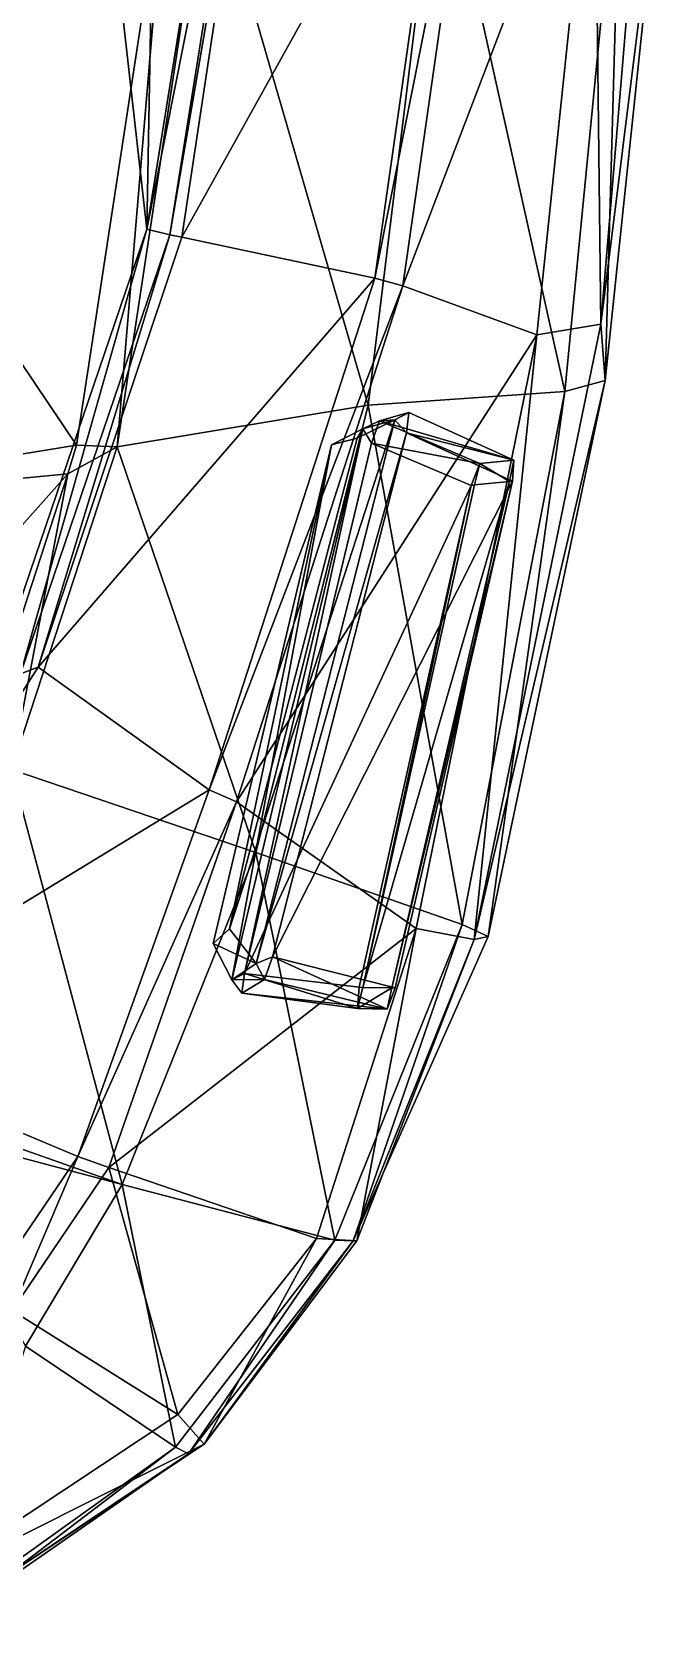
# Model space of a CAD drawing. Header units: metres. Extents: x -7 to 7, y -2.9 to 2.9.
# Drawn here: x 6.404 to 6.986, y -2.332 to -0.868 of the extents above; entities that cross this region are included whole.
import ezdxf

# ---------------------------------------------------------------- set-up
doc = ezdxf.new("R2010")
doc.units = ezdxf.units.M

msp = doc.modelspace()

# ---------------------------------------------------------------- linework, layer by layer
for points in [[(6.37305, -1.44935, -1.38747), (6.39129, 0, -1.41121), (6.5096, -1.04905, -1.38749)], [(6.5096, -1.04905, -1.38749), (6.39129, 0, -1.41121), (6.52898, 0, -1.41122)], [(6.52898, 0, -1.41122), (6.60037, -0.484248, -1.38749), (6.5096, -1.04905, -1.38749)], [(6.62093, -0.488373, -1.36819), (6.5096, -1.04905, -1.38749), (6.60037, -0.484248, -1.38749)], [(6.5096, -1.04905, -1.38749), (6.62093, -0.488373, -1.36819), (6.5307, -1.05426, -1.36819)], [(6.62529, -0.503023, -1.22652), (6.5307, -1.05426, -1.36819), (6.62093, -0.488373, -1.36819)], [(6.54189, -1.05646, -1.23277), (6.5307, -1.05426, -1.36819), (6.62529, -0.503023, -1.22652)], [(6.7869, -0.615129, -0.826826), (6.54189, -1.05646, -1.23277), (6.62529, -0.503023, -1.22652)], [(6.71864, -1.09391, -0.826826), (6.54189, -1.05646, -1.23277), (6.7869, -0.615129, -0.826826)], [(6.81355, -0.61808, -0.800653), (6.71864, -1.09391, -0.826826), (6.7869, -0.615129, -0.826826)], [(6.71864, -1.09391, -0.826826), (6.81355, -0.61808, -0.800653), (6.74435, -1.10109, -0.800653)], [(6.92014, -0.640511, -0.727466), (6.74435, -1.10109, -0.800653), (6.81355, -0.61808, -0.800653)], [(6.86722, -1.14606, -0.727467), (6.74435, -1.10109, -0.800653), (6.92014, -0.640511, -0.727466)], [(6.92014, -0.640511, -0.727466), (6.92577, -1.13611, -0.648014), (6.86722, -1.14606, -0.727467)], [(6.92577, -1.13611, -0.648014), (6.92014, -0.640511, -0.727466), (6.96791, -0.631882, -0.648022)], [(6.98565, -0.655577, -0.424414), (6.92577, -1.13611, -0.648014), (6.96791, -0.631882, -0.648022)], [(6.92997, -1.18785, -0.424415), (6.92577, -1.13611, -0.648014), (6.98565, -0.655577, -0.424414)], [(6.9445, -0.66709, -0.35098), (6.92997, -1.18785, -0.424415), (6.98565, -0.655577, -0.424414)], [(6.77778, -0.680025, -0.303011), (6.89272, -1.19782, -0.350977), (6.9445, -0.66709, -0.35098)], [(6.89272, -1.19782, -0.350977), (6.92997, -1.18785, -0.424415), (6.9445, -0.66709, -0.35098)], [(6.56528, -0.702429, -0.253347), (6.71247, -1.21054, -0.303013), (6.77778, -0.680025, -0.303011)], [(6.71247, -1.21054, -0.303013), (6.89272, -1.19782, -0.350977), (6.77778, -0.680025, -0.303011)], [(6.08544, -0.711697, 0.000974), (6.44523, -1.24714, -0.234292), (6.52865, -0.700628, -0.23807)], [(6.48245, -1.24869, -0.248627), (6.52865, -0.700628, -0.23807), (6.44523, -1.24714, -0.234292)], [(6.52865, -0.700628, -0.23807), (6.48245, -1.24869, -0.248627), (6.56528, -0.702429, -0.253347)], [(6.48245, -1.24869, -0.248627), (6.71247, -1.21054, -0.303013), (6.56528, -0.702429, -0.253347)], [(6.06161, -1.3094, -0.034452), (6.44523, -1.24714, -0.234292), (6.08544, -0.711697, 0.000974)], [(6.5096, -1.04905, -1.38749), (6.39396, -1.45687, -1.36819), (6.37305, -1.44935, -1.38747)], [(6.5307, -1.05426, -1.36819), (6.39396, -1.45687, -1.36819), (6.5096, -1.04905, -1.38749)], [(6.5307, -1.05426, -1.36819), (6.41022, -1.45075, -1.21968), (6.39396, -1.45687, -1.36819)], [(6.41022, -1.45075, -1.21968), (6.5307, -1.05426, -1.36819), (6.54189, -1.05646, -1.23277)], [(6.71864, -1.09391, -0.826826), (6.41022, -1.45075, -1.21968), (6.54189, -1.05646, -1.23277)], [(6.56683, -1.56303, -0.826826), (6.41022, -1.45075, -1.21968), (6.71864, -1.09391, -0.826826)], [(6.74435, -1.10109, -0.800653), (6.56683, -1.56303, -0.826826), (6.71864, -1.09391, -0.826826)], [(6.56683, -1.56303, -0.826826), (6.74435, -1.10109, -0.800653), (6.59178, -1.57431, -0.800653)], [(6.86722, -1.14606, -0.727467), (6.59178, -1.57431, -0.800653), (6.74435, -1.10109, -0.800653)], [(6.80977, -1.70051, -0.648008), (6.86722, -1.14606, -0.727467), (6.92577, -1.13611, -0.648014)], [(6.92997, -1.18785, -0.424415), (6.80977, -1.70051, -0.648008), (6.92577, -1.13611, -0.648014)], [(6.75661, -1.69034, -0.727468), (6.59178, -1.57431, -0.800653), (6.86722, -1.14606, -0.727467)], [(6.86722, -1.14606, -0.727467), (6.80977, -1.70051, -0.648008), (6.75661, -1.69034, -0.727468)], [(6.71247, -1.21054, -0.303013), (6.79867, -1.68653, -0.35098), (6.89272, -1.19782, -0.350977)], [(6.79867, -1.68653, -0.35098), (6.82252, -1.69773, -0.424417), (6.89272, -1.19782, -0.350977)], [(6.82252, -1.69773, -0.424417), (6.80977, -1.70051, -0.648008), (6.92997, -1.18785, -0.424415)], [(6.89272, -1.19782, -0.350977), (6.82252, -1.69773, -0.424417), (6.92997, -1.18785, -0.424415)], [(6.48245, -1.24869, -0.248627), (6.60953, -1.62052, -0.303013), (6.71247, -1.21054, -0.303013)], [(6.60953, -1.62052, -0.303013), (6.79867, -1.68653, -0.35098), (6.71247, -1.21054, -0.303013)], [(6.60986, -1.7225, -0.876687), (6.73696, -1.22396, -0.902431), (6.58557, -1.69056, -0.903544)], [(6.58557, -1.69056, -0.903544), (6.73696, -1.22396, -0.902431), (6.70235, -1.24069, -0.923306)], [(6.73696, -1.22396, -0.902431), (6.60986, -1.7225, -0.876687), (6.74777, -1.23593, -0.891855)], [(6.73696, -1.22396, -0.902431), (6.70762, -1.23206, -1.10551), (6.70235, -1.24069, -0.923306)], [(6.70762, -1.23206, -1.10551), (6.73696, -1.22396, -0.902431), (6.72309, -1.22473, -1.0998)], [(6.70762, -1.23206, -1.10551), (6.72309, -1.22473, -1.0998), (6.71554, -1.24521, -1.11848)], [(6.8148, -1.26397, -1.10928), (6.71554, -1.24521, -1.11848), (6.72309, -1.22473, -1.0998)], [(6.74994, -1.21712, -0.912727), (6.84603, -1.26083, -0.933146), (6.72309, -1.22473, -1.0998)], [(6.72309, -1.22473, -1.0998), (6.73696, -1.22396, -0.902431), (6.74994, -1.21712, -0.912727)], [(6.72309, -1.22473, -1.0998), (6.84603, -1.26083, -0.933146), (6.8148, -1.26397, -1.10928)], [(6.73696, -1.22396, -0.902431), (6.74777, -1.23593, -0.891855), (6.74994, -1.21712, -0.912727)], [(6.74777, -1.23593, -0.891855), (6.84603, -1.26083, -0.933146), (6.74994, -1.21712, -0.912727)], [(6.67905, -1.2468, -1.07371), (6.58557, -1.69056, -0.903544), (6.70235, -1.24069, -0.923306)], [(6.70762, -1.23206, -1.10551), (6.58745, -1.73746, -1.07729), (6.67905, -1.2468, -1.07371)], [(6.58745, -1.73746, -1.07729), (6.70762, -1.23206, -1.10551), (6.59908, -1.73149, -1.09131)], [(6.59908, -1.73149, -1.09131), (6.70762, -1.23206, -1.10551), (6.71554, -1.24521, -1.11848)], [(6.74777, -1.23593, -0.891855), (6.60986, -1.7225, -0.876687), (6.62488, -1.71638, -0.866582)], [(6.74777, -1.23593, -0.891855), (6.62488, -1.71638, -0.866582), (6.84495, -1.28024, -0.91194)], [(6.70235, -1.24069, -0.923306), (6.70762, -1.23206, -1.10551), (6.67905, -1.2468, -1.07371)], [(6.84603, -1.26083, -0.933146), (6.74777, -1.23593, -0.891855), (6.84495, -1.28024, -0.91194)], [(6.44523, -1.24714, -0.234292), (6.06161, -1.3094, -0.034452), (6.43732, -1.27353, -0.23165)], [(6.38575, -1.54452, -0.249886), (6.60953, -1.62052, -0.303013), (6.48245, -1.24869, -0.248627)], [(6.43732, -1.27353, -0.23165), (6.38575, -1.54452, -0.249886), (6.48245, -1.24869, -0.248627)], [(6.43732, -1.27353, -0.23165), (6.48245, -1.24869, -0.248627), (6.44523, -1.24714, -0.234292)], [(6.58557, -1.69056, -0.903544), (6.67905, -1.2468, -1.07371), (6.5704, -1.70407, -1.04555)], [(6.67905, -1.2468, -1.07371), (6.58745, -1.73746, -1.07729), (6.5704, -1.70407, -1.04555)], [(6.80688, -1.28415, -1.12827), (6.59908, -1.73149, -1.09131), (6.71554, -1.24521, -1.11848)], [(6.80688, -1.28415, -1.12827), (6.71554, -1.24521, -1.11848), (6.8148, -1.26397, -1.10928)], [(6.80688, -1.28415, -1.12827), (6.8148, -1.26397, -1.10928), (6.80999, -1.28338, -1.10852)], [(6.8148, -1.26397, -1.10928), (6.84198, -1.28037, -0.931732), (6.80999, -1.28338, -1.10852)], [(6.84198, -1.28037, -0.931732), (6.8148, -1.26397, -1.10928), (6.84603, -1.26083, -0.933146)], [(6.84603, -1.26083, -0.933146), (6.84495, -1.28024, -0.91194), (6.84198, -1.28037, -0.931732)], [(6.43732, -1.27353, -0.23165), (6.06161, -1.3094, -0.034452), (6.18147, -1.56043, -0.112809)], [(6.18147, -1.56043, -0.112809), (6.35009, -1.54032, -0.232917), (6.43732, -1.27353, -0.23165)], [(6.38575, -1.54452, -0.249886), (6.43732, -1.27353, -0.23165), (6.35009, -1.54032, -0.232917)], [(6.70437, -1.74414, -1.11136), (6.59908, -1.73149, -1.09131), (6.80688, -1.28415, -1.12827)], [(6.84495, -1.28024, -0.91194), (6.62488, -1.71638, -0.866582), (6.73732, -1.74482, -0.876632)], [(6.80688, -1.28415, -1.12827), (6.70754, -1.74438, -1.09161), (6.70437, -1.74414, -1.11136)], [(6.84198, -1.28037, -0.931732), (6.70754, -1.74438, -1.09161), (6.80999, -1.28338, -1.10852)], [(6.70754, -1.74438, -1.09161), (6.84198, -1.28037, -0.931732), (6.73414, -1.74466, -0.896399)], [(6.80999, -1.28338, -1.10852), (6.70754, -1.74438, -1.09161), (6.80688, -1.28415, -1.12827)], [(6.73414, -1.74466, -0.896399), (6.84495, -1.28024, -0.91194), (6.73732, -1.74482, -0.876632)], [(6.84495, -1.28024, -0.91194), (6.73414, -1.74466, -0.896399), (6.84198, -1.28037, -0.931732)], [(6.19163, -1.7921, -1.21281), (6.39396, -1.45687, -1.36819), (6.41022, -1.45075, -1.21968)], [(6.56683, -1.56303, -0.826826), (6.19163, -1.7921, -1.21281), (6.41022, -1.45075, -1.21968)], [(6.29269, -1.85654, -0.246465), (6.48697, -1.92512, -0.303011), (6.38575, -1.54452, -0.249886)], [(6.38575, -1.54452, -0.249886), (6.48697, -1.92512, -0.303011), (6.60953, -1.62052, -0.303013)], [(6.4464, -1.89957, -0.826828), (6.19163, -1.7921, -1.21281), (6.56683, -1.56303, -0.826826)], [(6.59178, -1.57431, -0.800653), (6.4464, -1.89957, -0.826828), (6.56683, -1.56303, -0.826826)], [(6.4464, -1.89957, -0.826828), (6.59178, -1.57431, -0.800653), (6.47474, -1.90961, -0.800653)], [(6.75661, -1.69034, -0.727468), (6.47474, -1.90961, -0.800653), (6.59178, -1.57431, -0.800653)], [(6.48697, -1.92512, -0.303011), (6.68214, -1.9761, -0.350979), (6.60953, -1.62052, -0.303013)], [(6.60953, -1.62052, -0.303013), (6.68214, -1.9761, -0.350979), (6.79867, -1.68653, -0.35098)], [(6.66514, -1.97451, -0.727465), (6.47474, -1.90961, -0.800653), (6.75661, -1.69034, -0.727468)], [(6.5704, -1.70407, -1.04555), (6.60986, -1.7225, -0.876687), (6.58557, -1.69056, -0.903544)], [(6.75661, -1.69034, -0.727468), (6.70208, -1.97682, -0.648009), (6.66514, -1.97451, -0.727465)], [(6.68214, -1.9761, -0.350979), (6.69891, -1.97686, -0.424405), (6.79867, -1.68653, -0.35098)], [(6.79867, -1.68653, -0.35098), (6.69891, -1.97686, -0.424405), (6.82252, -1.69773, -0.424417)], [(6.69891, -1.97686, -0.424405), (6.80977, -1.70051, -0.648008), (6.82252, -1.69773, -0.424417)], [(6.70208, -1.97682, -0.648009), (6.75661, -1.69034, -0.727468), (6.80977, -1.70051, -0.648008)], [(6.58745, -1.73746, -1.07729), (6.60986, -1.7225, -0.876687), (6.5704, -1.70407, -1.04555)], [(6.80977, -1.70051, -0.648008), (6.69891, -1.97686, -0.424405), (6.70208, -1.97682, -0.648009)], [(6.60986, -1.7225, -0.876687), (6.58745, -1.73746, -1.07729), (6.61767, -1.73708, -0.885391)], [(6.60986, -1.7225, -0.876687), (6.61767, -1.73708, -0.885391), (6.62488, -1.71638, -0.866582)], [(6.73006, -1.76421, -0.894991), (6.62488, -1.71638, -0.866582), (6.61767, -1.73708, -0.885391)], [(6.73732, -1.74482, -0.876632), (6.62488, -1.71638, -0.866582), (6.73006, -1.76421, -0.894991)], [(6.58745, -1.73746, -1.07729), (6.59908, -1.73149, -1.09131), (6.59665, -1.7497, -1.07031)], [(6.61767, -1.73708, -0.885391), (6.58745, -1.73746, -1.07729), (6.59665, -1.7497, -1.07031)], [(6.59908, -1.73149, -1.09131), (6.70277, -1.76379, -1.0908), (6.59665, -1.7497, -1.07031)], [(6.61767, -1.73708, -0.885391), (6.59665, -1.7497, -1.07031), (6.73006, -1.76421, -0.894991)], [(6.70277, -1.76379, -1.0908), (6.59908, -1.73149, -1.09131), (6.70437, -1.74414, -1.11136)], [(6.73006, -1.76421, -0.894991), (6.59665, -1.7497, -1.07031), (6.70277, -1.76379, -1.0908)], [(6.70277, -1.76379, -1.0908), (6.70437, -1.74414, -1.11136), (6.70754, -1.74438, -1.09161)], [(6.70754, -1.74438, -1.09161), (6.73414, -1.74466, -0.896399), (6.70277, -1.76379, -1.0908)], [(6.70277, -1.76379, -1.0908), (6.73414, -1.74466, -0.896399), (6.73006, -1.76421, -0.894991)], [(6.73732, -1.74482, -0.876632), (6.73006, -1.76421, -0.894991), (6.73414, -1.74466, -0.896399)], [(6.36574, -2.01813, -0.826827), (6.19163, -1.7921, -1.21281), (6.4464, -1.89957, -0.826828)], [(6.29269, -1.85654, -0.246465), (6.28654, -1.87194, -0.247266), (6.48697, -1.92512, -0.303011)], [(6.48697, -1.92512, -0.303011), (6.28654, -1.87194, -0.247266), (6.3985, -2.07325, -0.303011)], [(6.4464, -1.89957, -0.826828), (6.3863, -2.04063, -0.800653), (6.36574, -2.01813, -0.826827)], [(6.47474, -1.90961, -0.800653), (6.3863, -2.04063, -0.800653), (6.4464, -1.89957, -0.826828)], [(6.47474, -1.90961, -0.800653), (6.53798, -2.13595, -0.727466), (6.3863, -2.04063, -0.800653)], [(6.53798, -2.13595, -0.727466), (6.47474, -1.90961, -0.800653), (6.66514, -1.97451, -0.727465)], [(6.3985, -2.07325, -0.303011), (6.53593, -2.16605, -0.350975), (6.48697, -1.92512, -0.303011)], [(6.48697, -1.92512, -0.303011), (6.53593, -2.16605, -0.350975), (6.68214, -1.9761, -0.350979)], [(6.66514, -1.97451, -0.727465), (6.56213, -2.1632, -0.648007), (6.53798, -2.13595, -0.727466)], [(6.56213, -2.1632, -0.648007), (6.66514, -1.97451, -0.727465), (6.70208, -1.97682, -0.648009)], [(6.53593, -2.16605, -0.350975), (6.54789, -2.17213, -0.424416), (6.68214, -1.9761, -0.350979)], [(6.68214, -1.9761, -0.350979), (6.54789, -2.17213, -0.424416), (6.69891, -1.97686, -0.424405)], [(6.54789, -2.17213, -0.424416), (6.56213, -2.1632, -0.648007), (6.69891, -1.97686, -0.424405)], [(6.69891, -1.97686, -0.424405), (6.56213, -2.1632, -0.648007), (6.70208, -1.97682, -0.648009)], [(6.29693, -2.29595, -0.727467), (6.3863, -2.04063, -0.800653), (6.53798, -2.13595, -0.727466)], [(6.3985, -2.07325, -0.303011), (6.32128, -2.31966, -0.350975), (6.53593, -2.16605, -0.350975)], [(6.56213, -2.1632, -0.648007), (6.29693, -2.29595, -0.727467), (6.53798, -2.13595, -0.727466)], [(6.3088, -2.33189, -0.648006), (6.29693, -2.29595, -0.727467), (6.56213, -2.1632, -0.648007)], [(6.54789, -2.17213, -0.424416), (6.3088, -2.33189, -0.648006), (6.56213, -2.1632, -0.648007)], [(6.32128, -2.31966, -0.350975), (6.32148, -2.32911, -0.424405), (6.53593, -2.16605, -0.350975)], [(6.53593, -2.16605, -0.350975), (6.32148, -2.32911, -0.424405), (6.54789, -2.17213, -0.424416)], [(6.32148, -2.32911, -0.424405), (6.3088, -2.33189, -0.648006), (6.54789, -2.17213, -0.424416)]]:
    msp.add_3dface(points)

doc.saveas('drawing.dxf')
